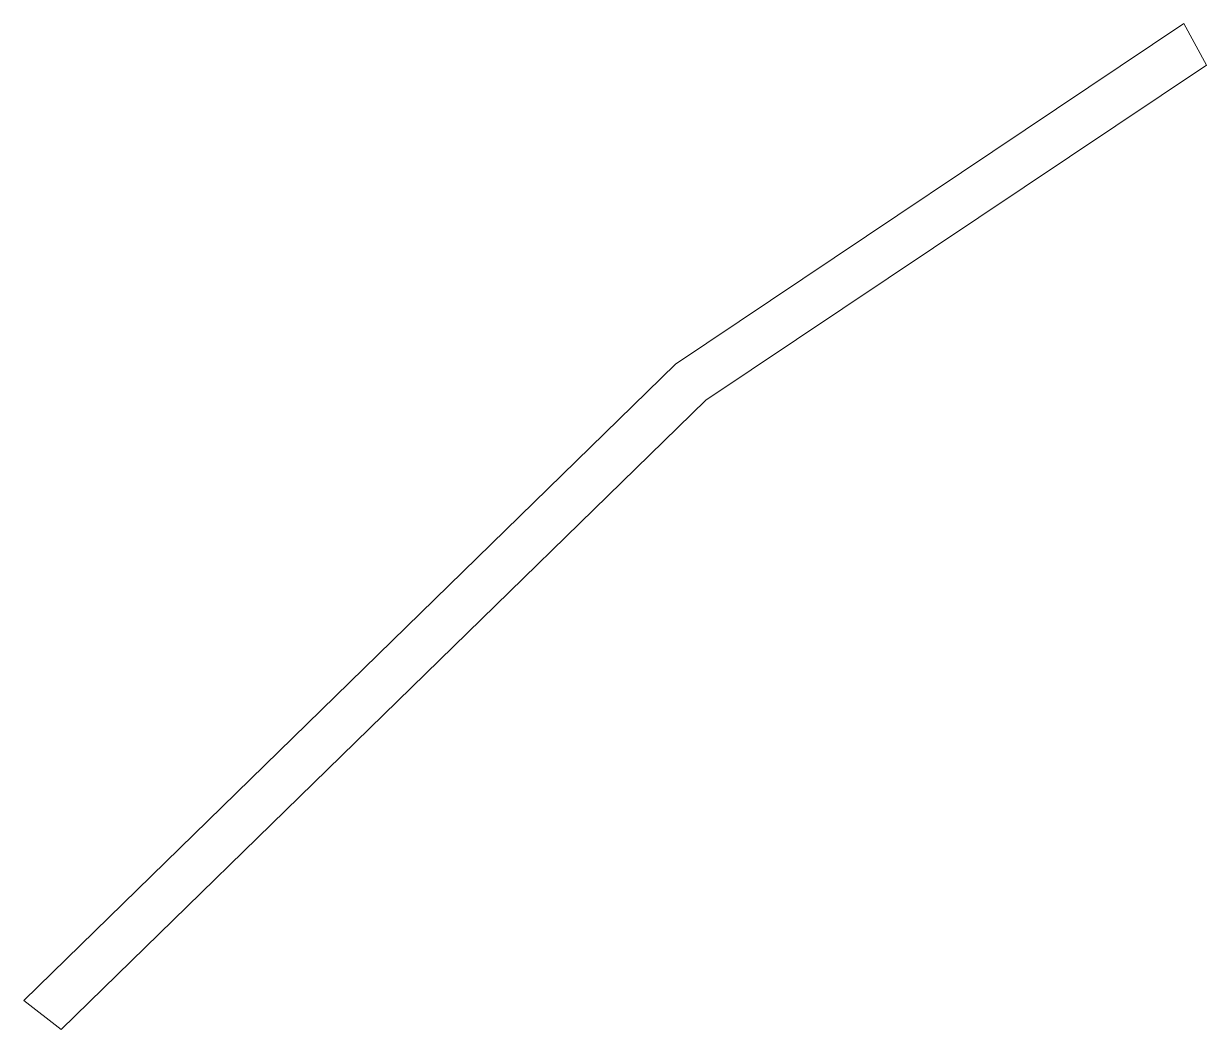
# Model space of a CAD drawing. Header units: inches. Extents: x 619920 to 620171, y 7586048 to 7586261.
import ezdxf

# ---------------------------------------------------------------- set-up
doc = ezdxf.new("R2010")
doc.units = ezdxf.units.IN
doc.header["$MEASUREMENT"] = 0

msp = doc.modelspace()

# ---------------------------------------------------------------- linework, layer by layer
at = {"layer": '1. STAGE PLAN RESHAPE_STAGE PLAN 231231_DAEDELUS_RS2', "color": 6, "lineweight": 0, "elevation": 230}
msp.add_lwpolyline([(619928.08, 7586047.83), (620064.74, 7586181.18), (620170.77, 7586252.21), (620166.01, 7586261.01), (620058.3, 7586188.82), (619920.16, 7586053.93)], close=True, dxfattribs=at)

doc.saveas('drawing.dxf')
